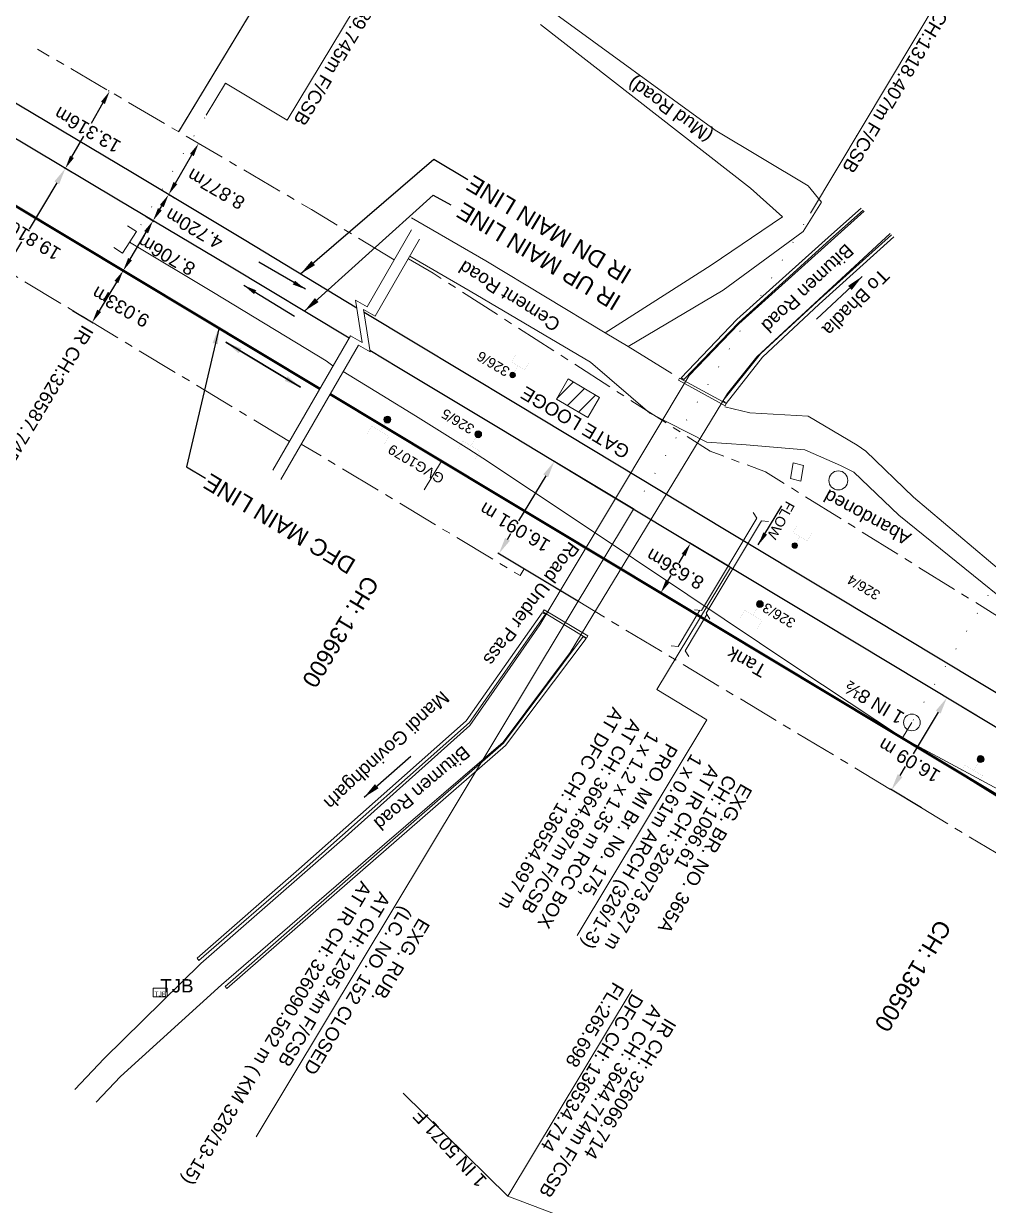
# Model space of a CAD drawing. Header units: metres. Extents: x 560405 to 1249476, y 3385111 to 6787087.
# Drawn here: x 623097.1 to 623241.5, y 3394258.8 to 3394435.7 of the extents above; entities that cross this region are included whole.
import ezdxf
from ezdxf.enums import TextEntityAlignment as Align

# ---------------------------------------------------------------- set-up
doc = ezdxf.new("R2010")
doc.units = ezdxf.units.M
doc.header["$MEASUREMENT"] = 0
doc.header["$PDSIZE"] = 0.05
for name, pattern in [('ACAD_ISO07W100', [3, 0, -3]), ('CENTER', [2, 1.25, -0.25, 0.25, -0.25]), ('DASHED', [0.75, 0.5, -0.25]), ('PHANTOM2', [1.25, 0.625, -0.125, 0.125, -0.125, 0.125, -0.125])]:
    doc.linetypes.add(name, pattern=pattern)
doc.layers.get('Defpoints').update_dxf_attribs({"color": 5, "lineweight": 0})
for name, color, linetype, lineweight in [('Commercial Building Pucca', 7, 'Continuous', 13), ('Commercial Building Semipucca', 7, 'Continuous', 13), ('Culvert Parapet', 7, 'Continuous', 0), ('DFCC BOUNDARY', 6, 'CENTER', 0), ('DOTED LINE', 7, 'ACAD_ISO07W100', 18), ('EXISTING BRIDGE DETAILS', 7, 'Continuous', 0), ('Existing IR Track', 143, 'Continuous', 0), ('Existing Railway Boundary', 7, 'CENTER', 0), ('flow direction', 7, 'Continuous', 0), ('Govt buliding', 7, 'Continuous', 13), ('LC DETAILS IN PLAN', 7, 'Continuous', 0), ("MANDI GOBINDGARH STN. SRJ's", 251, 'Continuous', 0), ('MATCH LINE', 7, 'Continuous', 0), ('OHE MAST', 7, 'Continuous', 0), ('OHE MAST TEXT', 7, 'Continuous', 0), ('Proposed Chainage', 10, 'Continuous', 0), ('PROPOSED DFCC TRACK', 1, 'Continuous', 0), ('PROPOSED GRADES IN PLAN', 10, 'Continuous', 0), ('Residential Building Pucca', 7, 'Continuous', 13), ('Subroad Edge', 34, 'Continuous', 0), ('Telephone Junction Box', 251, 'Continuous', 0), ('Text', 7, 'Continuous', 0), ('TJB', 7, 'Continuous', 13), ('Wing Wall', 7, 'Continuous', 0)]:
    doc.layers.add(name, color=color, linetype=linetype, lineweight=lineweight)
for name, color, linetype in [('Dimension', 10, 'Continuous'), ('OP-3 CH UP', 7, 'Continuous'), ('title', 7, 'Continuous')]:
    doc.layers.add(name, color=color, linetype=linetype)
doc.styles.add('ARIAL', font='arial.ttf')
doc.styles.add('CUT-FILL', font='cut-fill.shx', dxfattribs={"height": 2})
doc.styles.get("Standard").update_dxf_attribs({"font": 'arial.ttf'})
doc.styles.add('Style-Arial', font='arial.ttf')
doc.dimstyles.new('DIM', dxfattribs={"dimtxt": 2.5, "dimasz": 2.5, "dimexe": 0.18, "dimexo": 0.0625, "dimgap": 0.09, "dimtad": 0, "dimtih": 1, "dimtoh": 1, "dimdec": 3, "dimzin": 0, "dimdsep": 46, "dimtxsty": 'Standard', "dimcen": 0.09, "dimadec": 0, "dimazin": 0, "dimtfac": 1, "dimtdec": 3, "dimtofl": 0, "dimtmove": 0, "dimatfit": 3, "dimfxl": 1, "dimtolj": 1, "dimtzin": 0, "dimarcsym": 0})
doc.dimstyles.new('ISO-25', dxfattribs={"dimtxt": 2.5, "dimasz": 2.5, "dimexe": 1.25, "dimexo": 0.625, "dimtad": 1, "dimdec": 3, "dimtxsty": 'Standard', "dimcen": 2.5, "dimadec": 0, "dimazin": 0, "dimtfac": 1, "dimtdec": 3, "dimtmove": 0, "dimatfit": 3, "dimfxl": 1, "dimarcsym": 0})
doc.dimstyles.get("Standard").update_dxf_attribs({"dimtxt": 2.5, "dimasz": 2.5, "dimexe": 0.18, "dimexo": 0.0625, "dimgap": 0.09, "dimtad": 0, "dimtih": 1, "dimtoh": 1, "dimdec": 3, "dimzin": 0, "dimdsep": 46, "dimtxsty": 'Standard', "dimcen": 0.09, "dimaunit": 1, "dimadec": 4, "dimazin": 0, "dimtfac": 1, "dimtdec": 3, "dimtofl": 0, "dimtmove": 0, "dimatfit": 3, "dimfxl": 1, "dimtolj": 1, "dimtzin": 0, "dimarcsym": 0})

# ---------------------------------------------------------------- blocks, each defined once
blk = doc.blocks.new('*D8')
at = {"layer": 'Defpoints', "color": 0, "lineweight": 9, "transparency": 16777216}
for p in [(623196.9021221553, 3394357.925874234), (623202.8840133373, 3394354.326423917), (623198.4315738569, 3394346.926958411)]:
    blk.add_point(p, dxfattribs=at)
at = {"layer": 'Dimension', "color": 0, "lineweight": -2, "transparency": 16777216}
for p, q in [((623202.830460815, 3394354.35864778), (623196.7478908912, 3394358.01867896)), ((623195.8709585324, 3394356.212193522), (623195.1733321326, 3394355.05281505)), ((623193.4808462979, 3394352.24008944), (623194.0266678673, 3394353.147184953)), ((623198.3780213346, 3394346.959182274), (623192.2954514109, 3394350.619213454))]:
    blk.add_line(p, q, dxfattribs=at)
at = {"layer": 'Dimension', "color": 0, "lineweight": 9, "transparency": 16777216}
for points in [[(623195.5853450805, 3394356.384054126), (623196.1565719843, 3394356.040332919), (623196.9021221553, 3394357.925874234)], [(623193.195232846, 3394352.411950043), (623193.7664597498, 3394352.068228836), (623192.4496826751, 3394350.526408728)]]:
    blk.add_solid(points, dxfattribs=at)
at = {"layer": 'Dimension', "color": 0, "lineweight": 0, "transparency": 16777216, "insert": (623194.6000000001, 3394354.100000001), "char_height": 2, "attachment_point": 5, "rotation": 150}
blk.add_mtext('\\A1;8.636m', dxfattribs=at)
blk = doc.blocks.new('TJB')
at = {"layer": 'TJB'}
for p, q in [((1.035341743358003, 0.6348163818038302), (-1.08725944658363, 0.6348163818038302)), ((-1.08725944658363, 0.6348163818038302), (-1.08725944658363, -0.6334494218608597)), ((1.035341743358003, -0.6334494218608597), (1.035341743358003, 0.6348163818038302)), ((-1.08725944658363, -0.6334494218608597), (1.035341743358003, -0.6334494218608597))]:
    blk.add_line(p, q, dxfattribs=at)
at = {"layer": 'TJB', "insert": (-0.9025663905413239, -0.6234097555829331), "char_height": 0.738613831553527, "attachment_point": 7, "line_spacing_factor": 0.5999999999999999, "style": 'CUT-FILL'}
blk.add_mtext('TJB', dxfattribs=at)
blk = doc.blocks.new('OHE MAST')
h = blk.add_hatch(color=256)
edge = h.paths.add_edge_path()
edge.add_arc((0, 0), 0.4115136487034073, 0, 360)
at = {"lineweight": 13, "const_width": 0.008, "flags": 128}
for points in [[(1.200000000093132, 2.8), (1.200000000093132, 1.6), (-1.199999999906868, 1.6), (-1.199999999906868, 2.8)], [(9.313225746154786e-11, 1.6), (0, 0)]]:
    blk.add_lwpolyline(points, dxfattribs=at)
blk.add_circle((0, 0), 0.4115136487034073)
blk = doc.blocks.new('*D49')
at = {"layer": 'Defpoints', "color": 0, "lineweight": 9, "transparency": 16777216}
for p in [(623115.3534232348, 3394406.882823144), (623116.4276910316, 3394406.240487864), (623110.8856208422, 3394399.410687667)]:
    blk.add_point(p, dxfattribs=at)
at = {"layer": 'Dimension', "color": 0, "lineweight": -2, "transparency": 16777216}
for p, q in [((623115.407065505, 3394406.850748905), (623116.5821807698, 3394406.148114054)), ((623112.9862643051, 3394400.484905034), (623115.4013153658, 3394404.523935216)), ((623110.9392631125, 3394399.378613427), (623112.1143783772, 3394398.675978577))]:
    blk.add_line(p, q, dxfattribs=at)
at = {"layer": 'Dimension', "color": 0, "lineweight": 9, "transparency": 16777216}
for points in [[(623115.1152232579, 3394404.694997828), (623115.6874074737, 3394404.352872605), (623116.4276910316, 3394406.240487864)], [(623112.7001721972, 3394400.655967645), (623113.272356413, 3394400.313842423), (623111.959888639, 3394398.768352387)]]:
    blk.add_solid(points, dxfattribs=at)
at = {"layer": 'Dimension', "color": 0, "lineweight": 0, "transparency": 16777216, "insert": (623118.4376171607, 3394401.096486162), "char_height": 2, "attachment_point": 5, "rotation": 150}
blk.add_mtext('\\A1;8.706m', dxfattribs=at)
blk = doc.blocks.new('*D50')
at = {"layer": 'Defpoints', "color": 0, "lineweight": 9, "transparency": 16777216}
for p in [(623118.7621168764, 3394410.151906845), (623119.6932619067, 3394409.596126962), (623117.3601906765, 3394405.687335463)]:
    blk.add_point(p, dxfattribs=at)
at = {"layer": 'Dimension', "color": 0, "lineweight": -2, "transparency": 16777216}
for p, q in [((623119.6395948194, 3394409.62815966), (623118.6075556651, 3394410.244161015)), ((623117.4540919808, 3394407.96046214), (623117.7370705418, 3394408.43456005)), ((623117.3065235892, 3394405.719368162), (623116.2744844346, 3394406.335369517))]:
    blk.add_line(p, q, dxfattribs=at)
at = {"layer": 'Dimension', "color": 0, "lineweight": 9, "transparency": 16777216}
for points in [[(623117.4508460762, 3394408.605401106), (623118.0232950075, 3394408.263718995), (623118.7621168764, 3394410.151906845)], [(623117.1678675152, 3394408.131303196), (623117.7403164465, 3394407.789621085), (623116.429045646, 3394406.243115346)]]:
    blk.add_solid(points, dxfattribs=at)
at = {"layer": 'Dimension', "color": 0, "lineweight": 0, "transparency": 16777216, "insert": (623122.5794668648, 3394405.051716084), "char_height": 2, "attachment_point": 5, "rotation": 150}
blk.add_mtext('\\A1;4.720m', dxfattribs=at)
blk = doc.blocks.new('*D64')
at = {"layer": 'Defpoints', "color": 0, "linetype": 'ByBlock', "lineweight": 9, "ltscale": 5, "transparency": 16777216}
for p in [(623235.3010629108, 3394334.836257299), (623239.8395804964, 3394332.109136211), (623231.5461315835, 3394318.307048767)]:
    blk.add_point(p, dxfattribs=at)
at = {"layer": 'DFCC BOUNDARY', "color": 0, "linetype": 'ByBlock', "lineweight": -2, "ltscale": 5, "transparency": 16777216}
for p, q in [((623239.7860080852, 3394332.141326997), (623235.1467743666, 3394334.928966765)), ((623234.0134314359, 3394332.693360852), (623230.2465971194, 3394326.424536245)), ((623228.2952454728, 3394323.177066303), (623229.1019998943, 3394324.519679634)), ((623231.4925591723, 3394318.339239554), (623226.8533254537, 3394321.126879321))]:
    blk.add_line(p, q, dxfattribs=at)
at = {"layer": 'DFCC BOUNDARY', "color": 0, "linetype": 'ByBlock', "lineweight": 9, "ltscale": 5, "transparency": 16777216}
for points in [[(623233.6562820278, 3394332.907966098), (623234.3705808439, 3394332.478755606), (623235.3010629108, 3394334.836257299)], [(623227.9380960647, 3394323.391671549), (623228.6523948808, 3394322.962461057), (623227.0076139979, 3394321.034169856)]]:
    blk.add_solid(points, dxfattribs=at)
at = {"layer": 'DFCC BOUNDARY', "color": 0, "linetype": 'ByBlock', "ltscale": 5, "transparency": 16777216, "insert": (623229.6742985069, 3394325.472107939), "char_height": 2, "attachment_point": 5, "rotation": 149}
blk.add_mtext('\\A1;16.09 m', dxfattribs=at)
blk = doc.blocks.new('*D65')
at = {"layer": 'Defpoints', "color": 0, "linetype": 'ByBlock', "lineweight": 9, "ltscale": 5, "transparency": 16777216}
for p in [(623176.5154939637, 3394370.19159777), (623188.3735117659, 3394363.058675953), (623180.0794687071, 3394349.270369734)]:
    blk.add_point(p, dxfattribs=at)
at = {"layer": 'DFCC BOUNDARY', "color": 0, "linetype": 'ByBlock', "lineweight": -2, "ltscale": 5, "transparency": 16777216}
for p, q in [((623188.3199545798, 3394363.090892064), (623176.361249268, 3394370.28438017)), ((623175.226849514, 3394368.049310328), (623171.1765110606, 3394361.315886534)), ((623169.510095355, 3394358.545578992), (623170.0310132479, 3394359.411571051)), ((623180.025911521, 3394349.302585845), (623168.0672062093, 3394356.496073951))]:
    blk.add_line(p, q, dxfattribs=at)
at = {"layer": 'DFCC BOUNDARY', "color": 0, "linetype": 'ByBlock', "lineweight": 9, "ltscale": 5, "transparency": 16777216}
for points in [[(623174.869801607, 3394368.264084403), (623175.5838974209, 3394367.834536253), (623176.5154939637, 3394370.19159777)], [(623169.153047448, 3394358.760353067), (623169.867143262, 3394358.330804917), (623168.221450905, 3394356.403291551)]]:
    blk.add_solid(points, dxfattribs=at)
at = {"layer": 'DFCC BOUNDARY', "color": 0, "linetype": 'ByBlock', "ltscale": 5, "transparency": 16777216, "insert": (623170.6037621541, 3394360.363728792), "char_height": 2, "attachment_point": 5, "rotation": 149}
blk.add_mtext('\\A1;16.091 m', dxfattribs=at)
blk = doc.blocks.new('*D63')
at = {"layer": 'Defpoints', "color": 0, "linetype": 'ByBlock', "lineweight": 9, "ltscale": 5, "transparency": 16777216}
for p in [(623103.2968162223, 3394414.06525863), (623104.6456979394, 3394413.261696087), (623094.5072328871, 3394396.242995711)]:
    blk.add_point(p, dxfattribs=at)
at = {"layer": 'DFCC BOUNDARY', "color": 0, "linetype": 'ByBlock', "lineweight": -2, "ltscale": 5, "transparency": 16777216}
for p, q in [((623104.5920036279, 3394413.29368313), (623103.1421766053, 3394414.157381313)), ((623102.0173345037, 3394411.917486172), (623097.896066371, 3394404.999414535)), ((623094.4378328883, 3394399.194330711), (623096.7587054676, 3394403.090209904)), ((623094.4535385757, 3394396.274982754), (623093.0037115528, 3394397.138680937))]:
    blk.add_line(p, q, dxfattribs=at)
at = {"layer": 'DFCC BOUNDARY', "color": 0, "linetype": 'ByBlock', "lineweight": 9, "ltscale": 5, "transparency": 16777216}
for points in [[(623101.6593724273, 3394412.130733125), (623102.3752965801, 3394411.704239218), (623103.2968162223, 3394414.06525863)], [(623094.0798708119, 3394399.407577665), (623094.7957949648, 3394398.981083758), (623093.1583511698, 3394397.046558253)]]:
    blk.add_solid(points, dxfattribs=at)
at = {"layer": 'DFCC BOUNDARY', "color": 0, "linetype": 'ByBlock', "ltscale": 5, "transparency": 16777216, "insert": (623097.3273859189, 3394404.044812219), "char_height": 2, "attachment_point": 5, "rotation": 149}
blk.add_mtext('\\A1;19.810 m', dxfattribs=at)
blk = doc.blocks.new('*D66')
at = {"layer": 'Defpoints', "color": 0, "lineweight": 9, "transparency": 16777216}
for p in [(623108.9718326662, 3394400.578857862), (623104.3280897319, 3394392.831331799), (623107.3247500506, 3394391.035181638)]:
    blk.add_point(p, dxfattribs=at)
at = {"layer": 'Dimension', "color": 0, "lineweight": -2, "transparency": 16777216}
for p, q in [((623109.025440538, 3394400.546726163), (623112.1228836556, 3394398.690168409)), ((623110.9402786155, 3394397.067255805), (623108.3529644198, 3394392.750633535)), ((623104.3816976036, 3394392.7992001), (623107.4791407213, 3394390.942642345))]:
    blk.add_line(p, q, dxfattribs=at)
at = {"layer": 'Dimension', "color": 0, "lineweight": 9, "transparency": 16777216}
for points in [[(623110.654369966, 3394397.238624866), (623111.2261872649, 3394396.895886743), (623111.9684929849, 3394398.782707702)], [(623108.0670557703, 3394392.922002597), (623108.6388730692, 3394392.579264474), (623107.3247500506, 3394391.035181638)]]:
    blk.add_solid(points, dxfattribs=at)
at = {"layer": 'Dimension', "color": 0, "lineweight": 0, "transparency": 16777216, "insert": (623111.5793514716, 3394393.345577492), "char_height": 2, "attachment_point": 5, "rotation": 150}
blk.add_mtext('\\A1;9.033m', dxfattribs=at)
blk = doc.blocks.new('*D81')
at = {"layer": 'Defpoints', "color": 0, "lineweight": 9, "transparency": 16777216}
for p in [(623109.9269104103, 3394425.613375613), (623103.2968162223, 3394414.06525863), (623103.2968162218, 3394414.06525863)]:
    blk.add_point(p, dxfattribs=at)
at = {"layer": 'Dimension', "color": 0, "lineweight": -2, "transparency": 16777216}
for p, q in [((623109.8727083474, 3394425.644494521), (623109.7708084688, 3394425.702998067)), ((623108.931105377, 3394423.878909605), (623107.1654469472, 3394420.803533973)), ((623104.2926212541, 3394415.799724639), (623106.0582796837, 3394418.875100271)), ((623103.2426141595, 3394414.096377537), (623103.140714281, 3394414.154881083))]:
    blk.add_line(p, q, dxfattribs=at)
at = {"layer": 'Dimension', "color": 0, "lineweight": 9, "transparency": 16777216}
for points in [[(623108.6420277089, 3394424.04487711), (623109.2201830453, 3394423.712942099), (623109.9269104096, 3394425.613375614)], [(623104.003543586, 3394415.965692145), (623104.5816989223, 3394415.633757134), (623103.2968162218, 3394414.06525863)]]:
    blk.add_solid(points, dxfattribs=at)
at = {"layer": 'Dimension', "color": 0, "lineweight": 0, "transparency": 16777216, "insert": (623106.6118633155, 3394419.839317122), "char_height": 2, "attachment_point": 5, "rotation": 150}
blk.add_mtext('\\A1;13.316m', dxfattribs=at)
blk = doc.blocks.new('*D230')
at = {"layer": 'Defpoints', "color": 0, "lineweight": 9, "transparency": 16777216}
for p in [(623123.2542012575, 3394417.808803221), (623123.2542012577, 3394417.808803221), (623118.7621168761, 3394410.151906845)]:
    blk.add_point(p, dxfattribs=at)
at = {"layer": 'Dimension', "color": 0, "lineweight": -2, "transparency": 16777216}
for p, q in [((623123.3081089458, 3394417.777177106), (623123.4094554, 3394417.71772001)), ((623119.7741525533, 3394411.87695287), (623122.242165581, 3394416.083757196)), ((623118.8160245644, 3394410.12028073), (623118.9173710186, 3394410.060823634))]:
    blk.add_line(p, q, dxfattribs=at)
at = {"layer": 'Dimension', "color": 0, "lineweight": 9, "transparency": 16777216}
for points in [[(623121.9546579102, 3394416.252429808), (623122.5296732518, 3394415.915084583), (623123.2542012577, 3394417.808803221)], [(623119.4866448825, 3394412.045625483), (623120.0616602241, 3394411.708280257), (623118.7621168763, 3394410.151906845)]]:
    blk.add_solid(points, dxfattribs=at)
at = {"layer": 'Dimension', "color": 0, "lineweight": 0, "transparency": 16777216, "insert": (623125.8633989748, 3394410.995259196), "char_height": 2, "attachment_point": 5, "rotation": 150}
blk.add_mtext('\\A1;8.877m', dxfattribs=at)

msp = doc.modelspace()

# ---------------------------------------------------------------- hatches: boundary and pattern name
at = {"lineweight": 18}
h = msp.add_hatch(color=3, dxfattribs=at)
edge = h.paths.add_edge_path()
edge.add_arc((623151.5229476105, 3394376.485450071), 0.514392060879259, 0, 360)
h = msp.add_hatch(color=3, dxfattribs=at)
edge = h.paths.add_edge_path()
edge.add_arc((623165.122037571, 3394374.280926721), 0.514392060879259, 0, 360)
h = msp.add_hatch(color=3, dxfattribs=at)
edge = h.paths.add_edge_path()
edge.add_arc((623207.3036713933, 3394348.851851675), 0.514392060879259, 0, 360)
h = msp.add_hatch(color=3, dxfattribs=at)
edge = h.paths.add_edge_path()
edge.add_arc((623240.3539187638, 3394325.66414785), 0.514392060879259, 0, 360)
at = {"layer": 'Residential Building Pucca'}
h = msp.add_hatch(dxfattribs=at)
h.set_pattern_fill('ANSI31', color=3, scale=15)
h.set_pattern_definition([(45, (0, 0), (-1.325825214724776, 1.325825214724777), [])])
h.paths.add_polyline_path([(623178.6174906078, 3394382.556734785), (623176.8285408494, 3394379.537674328), (623181.5141822869, 3394376.763933918), (623183.3031180104, 3394379.782970576)])

# ---------------------------------------------------------------- linework, layer by layer
at = {"color": 0, "lineweight": 9}
msp.add_line((623214.8789274313, 3394407.387417322), (623241.3567338656, 3394451.669983882), dxfattribs=at)
at = {"lineweight": 13}
for p, q in [((623198.5543549088, 3394347.908211168), (623206.8588902352, 3394361.706555775)), ((623199.2401811732, 3394347.496333864), (623207.5472971799, 3394361.298966383))]:
    msp.add_line(p, q, dxfattribs=at)
at = {"color": 3, "lineweight": 18, "const_width": 0.009999999999999998, "flags": 128}
for points in [[(623148.4353734492, 3394374.256798954), (623149.2074630584, 3394375.542830694), (623151.7795265377, 3394373.998651476), (623151.0074369286, 3394372.712619736)], [(623150.4934947981, 3394374.770741085), (623151.5229476105, 3394376.485450071)], [(623164.0925847586, 3394372.566217735), (623165.122037571, 3394374.280926721)], [(623162.0344634098, 3394372.052275605), (623162.806553019, 3394373.338307344), (623165.3786164983, 3394371.794128126), (623164.6065268891, 3394370.508096386)], [(623206.2742185809, 3394347.137142689), (623207.3036713933, 3394348.851851675)], [(623204.2160972321, 3394346.623200559), (623204.9881868412, 3394347.909232298), (623207.5602503206, 3394346.36505308), (623206.7881607114, 3394345.07902134)], [(623239.3244659514, 3394323.949438863), (623240.3539187638, 3394325.66414785)], [(623237.2663446026, 3394323.435496733), (623238.0384342117, 3394324.721528473), (623240.6104976911, 3394323.177349254), (623239.8384080819, 3394321.891317515)]]:
    msp.add_lwpolyline(points, dxfattribs=at)
at = {"lineweight": 13}
for points in [[(623206.2756562189, 3394362.584558631), (623206.8580276889, 3394361.707854256)], [(623208.5958776835, 3394361.20815879), (623207.5472971799, 3394361.298966383)], [(623197.5063641772, 3394348.005589391), (623198.5543549086, 3394347.908211168)], [(623199.817912908, 3394346.614673636), (623199.2410479861, 3394347.495011045)]]:
    msp.add_lwpolyline(points, dxfattribs=at)
at = {"color": 3, "lineweight": 18}
for centre in [(623151.5229476105, 3394376.485450071), (623165.122037571, 3394374.280926721), (623207.3036713933, 3394348.851851675), (623240.3539187638, 3394325.66414785)]:
    msp.add_circle(centre, 0.514392060879259, dxfattribs=at)
at = {"layer": 'Commercial Building Pucca', "lineweight": 13}
msp.add_circle((623219.0452912794, 3394367.36872141), 1.420979778974616, dxfattribs=at)
at = {"layer": 'Commercial Building Semipucca'}
msp.add_3dface([(623213.4095301728, 3394367.274811946), (623211.8898320376, 3394367.671609276), (623212.2935672085, 3394369.986134226), (623213.8132653439, 3394369.589336896)], dxfattribs=at)
at = {"layer": 'Culvert Parapet'}
for points in [[(623195.1152229051, 3394382.350471752), (623202.0960441151, 3394378.528926528), (623202.2443958421, 3394378.876376336), (623195.2635711154, 3394382.697924006)], [(623174.8000740597, 3394347.692185997), (623174.9912361314, 3394348.008796586), (623181.5506230933, 3394344.083965993), (623181.3592830796, 3394343.767060703)]]:
    msp.add_3dface(points, dxfattribs=at)
at = {"layer": 'DOTED LINE', "color": 3, "linetype": 'ACAD_ISO07W100', "lineweight": 18}
for p, q in [((623112.9991037694, 3394402.945362966), (623127.2781441689, 3394426.826214218)), ((623228.667762032, 3394328.81556458), (623244.5992793186, 3394355.408606857))]:
    msp.add_line(p, q, dxfattribs=at)
at = {"layer": 'DOTED LINE', "linetype": 'ACAD_ISO07W100', "lineweight": 18}
msp.add_line((623188.3735117657, 3394363.058675953), (623225.8141725088, 3394425.675968498), dxfattribs=at)
at = {"layer": 'EXISTING BRIDGE DETAILS', "linetype": 'Continuous', "lineweight": 0}
msp.add_lwpolyline([(623202.8840140736, 3394354.326423473), (623191.8833474796, 3394336.044527666), (623199.3743535045, 3394331.537004999), (623179.9356828469, 3394299.232076153)], dxfattribs=at)
at = {"layer": 'Existing IR Track', "color": 3, "linetype": 'ByBlock', "lineweight": 18, "ltscale": 5}
msp.add_line((623228.667762032, 3394328.81556458), (623230.0650607165, 3394331.141265778), dxfattribs=at)
at = {"layer": 'Existing IR Track', "color": 0, "lineweight": 25, "flags": 128}
for points in [[(623146.9499974715, 3394393.160519768), (623130.088798134, 3394403.396812005), (623113.3408412647, 3394413.393297198), (623096.3297309697, 3394423.546447289), (623060.132441923, 3394445.51326651), (623043.7242221412, 3394455.383637741), (623027.2188240616, 3394465.312320028), (623011.6909985552, 3394474.654393296), (622996.3703783035, 3394483.871800669), (622979.3683126377, 3394494.092786673), (622962.295917695, 3394504.356051431), (622946.5674368785, 3394513.812796223), (622930.8064095543, 3394523.289122687), (622919.7901654067, 3394529.913372294)], [(623145.7875335342, 3394388.672407709), (623127.8562928218, 3394399.434512867), (623110.9857177859, 3394409.48478785), (623094.1207871857, 3394419.531648404), (623057.97194578, 3394441.482938597), (623041.3755811977, 3394451.474635669), (623024.7806995054, 3394461.465422978), (623009.3463327383, 3394470.75239371), (622993.9116129334, 3394480.039572984), (622977.0232069755, 3394490.190369455), (622960.1351517601, 3394500.340955971), (622944.2224067944, 3394509.910238546), (622928.3097852718, 3394519.479446503), (622919.5390768236, 3394524.75648664)], [(623498.9451109372, 3394181.332558323), (623484.1224369826, 3394190.272020248), (623468.2942980247, 3394199.806617048), (623451.2428613177, 3394210.078124555), (623436.034592228, 3394219.265336087), (623421.4774508027, 3394228.059204839), (623408.2734488222, 3394236.010052959), (623395.3104866368, 3394243.815733762), (623381.1294517416, 3394252.333638309), (623367.0607036196, 3394260.785375041), (623351.5872233054, 3394270.115437117), (623336.2021654539, 3394279.392183177), (623319.4197779399, 3394289.458168398), (623302.7674582918, 3394299.446099759), (623285.8057271014, 3394309.628632446), (623268.8587253853, 3394319.802322726), (623252.4539103071, 3394329.694487956), (623234.2885045728, 3394340.616855528), (623218.6493745635, 3394350.020241834), (623202.2518657984, 3394359.889084416), (623185.7558990519, 3394369.817201674), (623170.685280428, 3394378.882504553), (623155.4348915105, 3394388.055932587), (623148.0363806798, 3394392.509284088)], [(623496.5432203303, 3394177.344067806), (623483.4488954392, 3394185.241247759), (623465.8918365845, 3394195.818176899), (623448.3360746335, 3394206.395654611), (623433.616388593, 3394215.254571507), (623418.897866169, 3394224.112791971), (623405.8624373807, 3394232.00304524), (623392.8243810043, 3394239.894887196), (623378.7372992904, 3394248.363042777), (623364.6306826121, 3394256.844173355), (623349.2120135631, 3394266.169269849), (623333.7909979534, 3394275.495783924), (623317.0747321502, 3394285.562069289), (623300.3598686918, 3394295.627474268), (623283.5005263787, 3394305.79868339), (623266.6407072449, 3394315.970177799), (623247.6881429115, 3394327.393063248), (623232.0002598757, 3394336.819655931), (623216.3135776536, 3394346.24552641), (623199.9609068302, 3394356.085328638), (623183.6076030878, 3394365.925512148), (623168.3927687891, 3394375.077596519), (623153.1780955123, 3394384.229584922), (623148.9028149341, 3394386.799256149)]]:
    msp.add_lwpolyline(points, dxfattribs=at)
at = {"layer": 'Existing IR Track', "color": 3, "lineweight": 18, "ltscale": 5, "flags": 128}
for points in [[(623110.5361939607, 3394402.249531094), (623111.8458918376, 3394401.398701061), (623113.9360267064, 3394404.61608302), (623112.6263288293, 3394405.466913053)], [(623143.3770929666, 3394384.50271805), (623142.3394225113, 3394385.24608417), (623125.4676441684, 3394395.487229332), (623112.890959272, 3394403.00739204)], [(623344.5091646746, 3394258.36339786), (623328.4202700611, 3394268.110592558), (623312.4111093901, 3394277.81320584), (623295.4508102656, 3394288.092364919), (623278.8764165604, 3394298.121059325), (623262.3940182037, 3394308.094089515), (623250.0436852579, 3394315.554222485), (623247.6289897878, 3394317.049040099), (623228.667762032, 3394328.81556458), (623212.6610280477, 3394339.395603099), (623196.4924574789, 3394350.245140814), (623180.4094703544, 3394361.037184807), (623165.7910958517, 3394370.686820039), (623163.7245719226, 3394372.050923979), (623155.7245525024, 3394377.052758825), (623150.7067927712, 3394380.137736542), (623144.9006269646, 3394383.662381866)], [(623507.2347956186, 3394165.253080193), (623494.0384571789, 3394173.191963363), (623478.282206681, 3394182.670874594), (623463.3909649737, 3394191.663503902), (623446.1587083993, 3394202.069831699), (623431.120845053, 3394211.112827645), (623416.2852051321, 3394220.034120963), (623403.3519342851, 3394227.836302091), (623390.2412052166, 3394235.745532766), (623376.2174039899, 3394244.179860362), (623361.9306751294, 3394252.773610392), (623346.667839191, 3394261.951494585), (623330.7690646386, 3394271.511838042), (623314.5292601492, 3394281.332379617), (623297.8875563799, 3394291.394042275), (623280.6992991335, 3394301.191345633), (623263.619249578, 3394310.900861629), (623250.693801384, 3394317.150750711), (623248.3289515141, 3394318.242263142), (623228.667762032, 3394328.81556458)]]:
    msp.add_lwpolyline(points, dxfattribs=at)
at = {"layer": 'Existing IR Track', "color": 3, "linetype": 'ByBlock', "lineweight": 18, "ltscale": 5}
msp.add_circle((623230.0641080696, 3394331.139680167), 1.248711153502879, dxfattribs=at)
at = {"layer": 'Existing Railway Boundary', "color": 36, "lineweight": 20, "ltscale": 5, "flags": 128}
for points in [[(623136.8532415178, 3394373.217463278), (623095.6180436533, 3394398.083811471), (623094.5072328872, 3394396.242995711), (623008.8838566993, 3394447.911049661), (623009.3424972283, 3394448.673747011), (622923.6699983323, 3394500.192059181), (622923.1187532903, 3394499.274982521), (622897.0345251721, 3394514.953935128)], [(623152.5461983, 3394400.363853228), (623140.1691700486, 3394407.903256778), (623099.1143390889, 3394431.945307332)], [(624082.2371695788, 3393876.921731371), (623994.8138050494, 3393929.607001723), (623900.9850642501, 3393986.069471954), (623823.028212359, 3394031.635950196), (623721.9958888824, 3394090.938696089), (623703.5820726731, 3394071.720798795), (623686.317371346, 3394080.898709184), (623656.2731703223, 3394098.554994957), (623627.6506196207, 3394115.883566867), (623596.3992203777, 3394133.771159018), (623561.6082921373, 3394154.580085846), (623519.2318422336, 3394180.278673619), (623495.4508914911, 3394194.045060242), (623462.5543491652, 3394213.710776341), (623456.6765889651, 3394217.301238475), (623394.9081280845, 3394255.128920462), (623364.5309454349, 3394273.60224325), (623333.4731016476, 3394292.888719044), (623302.854263835, 3394310.205577276), (623273.9451289517, 3394327.717889267), (623208.1342588778, 3394368.658706711), (623199.8718758787, 3394371.727997328), (623158.3770653843, 3394398.369207371), (623154.667221283, 3394400.557080649)], [(623255.5707045979, 3394299.111479307), (623257.6681671792, 3394302.591536487), (623171.991164451, 3394354.13644705), (623171.383220498, 3394353.12510802), (623138.6294901145, 3394372.814284294)]]:
    msp.add_lwpolyline(points, dxfattribs=at)
at = {"layer": 'Govt buliding', "color": 3}
msp.add_3dface([(623183.3031180104, 3394379.782970576), (623181.5141822869, 3394376.763933918), (623176.8285408494, 3394379.537674328), (623178.6174906078, 3394382.556734785)], dxfattribs=at)
msp.add_3dface([(623183.3031180104, 3394379.782970576), (623181.5141822869, 3394376.763933918), (623176.8285408494, 3394379.537674328), (623178.6174906078, 3394382.556734785)], dxfattribs=at)
at = {"layer": 'LC DETAILS IN PLAN', "lineweight": 0, "flags": 128}
msp.add_lwpolyline([(623131.8668095353, 3394269.119964972), (623188.3731019805, 3394363.057994712)], dxfattribs=at)
at = {"layer": "MANDI GOBINDGARH STN. SRJ's", "color": 3, "lineweight": 18}
for p, q in [((623127.278144169, 3394426.826214218), (623124.4060542736, 3394422.022813594)), ((623136.537132559, 3394421.290001631), (623127.278144169, 3394426.826214218))]:
    msp.add_line(p, q, dxfattribs=at)
at = {"layer": "MANDI GOBINDGARH STN. SRJ's", "color": 3, "lineweight": 18, "flags": 128}
msp.add_lwpolyline([(623156.556400616, 3394454.570730501), (623136.5371325592, 3394421.290001632)], dxfattribs=at)
at = {"layer": 'MATCH LINE', "linetype": 'PHANTOM2', "ltscale": 15, "const_width": 0.200000008087659}
msp.add_lwpolyline([(623145.2019030172, 3394460.73792553), (623120.2636674212, 3394419.560084714)], dxfattribs=at)
at = {"layer": 'OP-3 CH UP', "color": 40, "lineweight": 9, "true_color": 0xf8d731}
for radius in [8763.390204008203, 8182.523579919245, 7294.120923781302]:
    msp.add_circle((624059.7714463129, 3393874.418761324), radius, dxfattribs=at)
at = {"layer": 'Proposed Chainage', "linetype": 'Continuous', "lineweight": 0, "flags": 128}
msp.add_lwpolyline([(623157.025007559, 3394365.97693882), (623159.600487609, 3394370.262601256)], dxfattribs=at)
at = {"layer": 'PROPOSED DFCC TRACK', "linetype": 'Continuous', "lineweight": 13}
for p, q in [((623195.062446478, 3394342.493559453), (623198.3332889773, 3394347.928752387)), ((623196.0911636516, 3394341.875706573), (623199.3618557776, 3394347.310649656))]:
    msp.add_line(p, q, dxfattribs=at)
at = {"layer": 'PROPOSED DFCC TRACK', "color": 1, "linetype": 'Continuous', "lineweight": 50, "flags": 128}
msp.add_lwpolyline([(623141.403609543, 3394381.088896722), (622918.6354091694, 3394514.962029399)], dxfattribs=at)
msp.add_lwpolyline([(623885.9910178563, 3393930.967058367), (623486.0606071716, 3394173.760908667), (623482.8550395165, 3394175.706960376), (623479.6494689924, 3394177.652911009), (623476.4438072556, 3394179.598711377), (623473.2380087133, 3394181.544286344), (623470.0320277885, 3394183.489560758), (623466.8258189253, 3394185.434459459), (623463.6193365945, 3394187.378907269), (623460.4124925383, 3394189.322854905, 0.000749237953377329), (623409.106376172, 3394220.312634815), (623405.8933730838, 3394222.24638567), (623402.680095625, 3394224.179583589), (623399.4665463408, 3394226.112329624), (623396.2527705863, 3394228.044699059), (623393.0388136859, 3394229.976767195), (623389.8247209446, 3394231.908609346), (623386.6105376512, 3394233.840300834), (623383.3962662278, 3394235.771942744), (623142.9417009781, 3394380.273742654)], format="xyb", dxfattribs=at)
at = {"layer": 'PROPOSED DFCC TRACK', "linetype": 'Continuous', "lineweight": 13, "flags": 128}
for points in [[(623194.0144557464, 3394342.590937676), (623195.0624464778, 3394342.493559453)], [(623196.6692743807, 3394340.993467973), (623196.0924094587, 3394341.873805382)]]:
    msp.add_lwpolyline(points, dxfattribs=at)
at = {"layer": 'PROPOSED GRADES IN PLAN', "linetype": 'Continuous', "lineweight": 0}
msp.add_line((623188.1833578623, 3394291.167156946), (623169.5752079196, 3394260.202735692), dxfattribs=at)
at = {"layer": 'PROPOSED GRADES IN PLAN', "linetype": 'Continuous', "lineweight": 0, "flags": 128}
msp.add_lwpolyline([(623191.9711481177, 3394251.734773372), (623169.5752079196, 3394260.202735692), (623153.8636613633, 3394275.62639288)], dxfattribs=at)
at = {"layer": 'Subroad Edge', "lineweight": 15, "flags": 128}
for points in [[(623216.54632715, 3394408.995757909), (623214.5249139223, 3394411.453039446), (623200.6270617896, 3394419.815615627), (623176.174296983, 3394437.57675358)], [(623184.1404410643, 3394389.452651049), (623200.0169562714, 3394399.588820945), (623210.7055119257, 3394406.847822004), (623205.8770375513, 3394411.137397279), (623174.4282191221, 3394435.635436571)], [(623187.5786671259, 3394387.396137067), (623201.8067207553, 3394395.858221455), (623213.78733637, 3394404.604214316), (623216.54632715, 3394408.995757909)], [(623204.1252019446, 3394390.81964699), (623222.9357182693, 3394407.693268123)], [(623155.1120098062, 3394406.693647955), (623166.2837211088, 3394400.24287251), (623184.1404410643, 3394389.452651049), (623187.5786671259, 3394387.396137067), (623194.1407689347, 3394383.363674871)], [(623206.8206469202, 3394385.891176485), (623226.7914736749, 3394404.313934395)], [(623154.9003389067, 3394400.960338111), (623163.9332265882, 3394395.685525301), (623181.932995632, 3394385.056445582), (623190.810877342, 3394377.419069675)], [(623174.3368594687, 3394345.73319882), (623196.7321643396, 3394383.073555327), (623204.1252019446, 3394390.81964699)], [(623178.9039127494, 3394341.625312027), (623202.4677226321, 3394380.372481219), (623206.8206469202, 3394385.891176485)], [(623228.1307016404, 3394362.178049048), (623221.3556922993, 3394368.601128337), (623219.3740500459, 3394369.588761291), (623214.0130432614, 3394371.927841045), (623205.2339023179, 3394372.710000281), (623199.3361605974, 3394373.112462343), (623190.810877342, 3394377.419069675)], [(623230.286027283, 3394364.842631132), (623223.1640554819, 3394371.767574264), (623221.8472762294, 3394372.646281751), (623214.5195474979, 3394376.974776652), (623205.7804196251, 3394377.471001435), (623202.0631610588, 3394378.40151445)], [(623230.286027283, 3394364.842631132), (623257.2787074363, 3394342.129149951), (623304.8726557777, 3394313.660655441), (623335.1804165905, 3394296.009199084), (623366.0415362631, 3394276.570600636), (623394.757260341, 3394259.174522289), (623426.238439798, 3394239.787141125), (623458.3511702301, 3394220.752026552), (623460.8456420103, 3394219.183154567), (623467.1428590463, 3394225.990821032), (623476.3744168567, 3394235.748150786), (623484.1797750478, 3394243.546345246)], [(623228.1307016404, 3394362.178049048), (623255.4111235288, 3394340.114419929), (623303.3595796598, 3394311.068641609), (623333.9832304984, 3394293.749061311), (623365.0545266303, 3394274.454231803), (623395.4290553882, 3394255.98252293), (623457.1983659823, 3394218.15432057), (623463.0674589145, 3394214.569099349)], [(623174.3368594687, 3394345.73319882), (623163.8681097708, 3394330.698738534), (623144.7548191056, 3394313.562888114), (623123.6101124138, 3394295.06554787), (623109.0951428101, 3394280.833552373), (623104.6976183918, 3394276.202332293)], [(623178.9039127494, 3394341.625312027), (623168.8512868506, 3394328.176748264), (623148.2439770035, 3394310.446640738), (623126.6963027823, 3394291.85430977), (623111.5454562926, 3394278.145639313), (623107.9006256817, 3394274.295757222)]]:
    msp.add_lwpolyline(points, dxfattribs=at)
at = {"layer": 'title', "color": 7, "lineweight": 13}
for points in [[(623155.1552876226, 3394404.877174533), (623148.498932175, 3394393.362708321), (623146.7674334963, 3394394.363664027), (623147.7280415875, 3394388.033005918), (623145.9965429088, 3394389.033961625), (623134.3609237893, 3394368.906138786)], [(623156.3552876225, 3394403.477174533), (623149.698932175, 3394391.962708321), (623147.9674334963, 3394392.963664027), (623148.9280415875, 3394386.633005918), (623147.1965429088, 3394387.633961625), (623135.5609237893, 3394367.506138786)]]:
    msp.add_lwpolyline(points, dxfattribs=at)
at = {"layer": 'Wing Wall', "flags": 128}
for points in [[(623222.773577053, 3394407.835374979), (623218.325095892, 3394403.86090738), (623204.1297336624, 3394391.027314036), (623195.9012026016, 3394382.469675946), (623195.5166737719, 3394382.739020009), (623203.8740498305, 3394391.437725493), (623218.0336516282, 3394404.189815901), (623222.4539670222, 3394408.115493618)], [(623202.1752321583, 3394379.01240282), (623201.7461604299, 3394379.281496323), (623207.3927257082, 3394386.317284936), (623215.892694603, 3394394.12527803), (623227.0259917637, 3394404.108393637)], [(623227.3357143283, 3394403.836940757), (623216.1896994258, 3394393.773264676), (623207.671481834, 3394385.826464463), (623202.2443958421, 3394378.876376336)]]:
    msp.add_lwpolyline(points, dxfattribs=at)
for points in [[(623123.28205035, 3394295.505263354), (623123.0220580518, 3394295.867785078), (623138.2629607522, 3394309.161095558), (623163.3123580923, 3394331.355429118), (623174.6876468787, 3394347.552647145), (623175.2120035989, 3394347.350872437), (623163.8373342089, 3394331.131307199), (623138.6111297023, 3394308.793145558), (623123.28205035, 3394295.505263354)], [(623127.4627778796, 3394291.311971764), (623127.2145260957, 3394291.605936612), (623145.6103390635, 3394307.690634483), (623168.8986436328, 3394328.02383609), (623180.8173819046, 3394343.992076772), (623181.2807387209, 3394343.715703456), (623169.2235429265, 3394327.675637442), (623145.8882511215, 3394307.365823767), (623127.4627778796, 3394291.311971764)]]:
    msp.add_lwpolyline(points, close=True, dxfattribs=at)

# ---------------------------------------------------------------- block references
at = {"layer": 'OHE MAST', "color": 2, "rotation": 329.0208306544455}
for p in [(623170.2705149666, 3394383.144518483), (623212.52398923, 3394357.61269961)]:
    msp.add_blockref('OHE MAST', p, dxfattribs=at)
at = {"layer": 'Telephone Junction Box'}
msp.add_blockref('TJB', (623117.5292989227, 3394290.719071863), dxfattribs=at)

# ---------------------------------------------------------------- texts
at = {"layer": 'EXISTING BRIDGE DETAILS', "color": 10, "style": 'ARIAL'}
for s, p in [('AT DFC CH: 136554.697 m', (623185.2725570333, 3394333.574530235)), ('AT CH: 3664.697m F/CSB', (623187.9393731772, 3394331.762293247)), ('1 x 1.2 x 1.35 m RCC BOX', (623190.6061893211, 3394329.950056259)), ('PRO. MI Br. No. 175, ', (623193.3760393212, 3394328.196456258))]:
    msp.add_text(s, height=2, rotation=240, dxfattribs=at).set_placement(p)
at = {"layer": 'EXISTING BRIDGE DETAILS', "style": 'ARIAL'}
for s, p in [('1 x 0.61m ARCH (326/1-3)', (623197.076931151, 3394326.595242236)), ('AT IR CH: 326073.627 m', (623199.6576811511, 3394324.912592237)), ('CH: 1086.61', (623202.2344444799, 3394323.505864637)), ('EXG. BR. NO. 365A ', (623204.5261924744, 3394322.135563309))]:
    msp.add_text(s, height=2, rotation=240, dxfattribs=at).set_placement(p)
at = {"layer": 'Existing IR Track', "color": 7, "lineweight": 0, "style": 'ARIAL'}
for s, p in [('IR DN MAIN LINE', (623163.7372063771, 3394412.106190263)), ('IR UP MAIN LINE', (623162.2800220342, 3394408.031990704))]:
    msp.add_text(s, height=2.5, rotation=149, dxfattribs=at).set_placement(p, align=Align.MIDDLE_RIGHT)
at = {"layer": 'Existing IR Track', "color": 3, "linetype": 'DASHED', "lineweight": 18, "ltscale": 5, "style": 'ARIAL'}
msp.add_text('1 IN 8½', height=2, rotation=149, dxfattribs=at).set_placement((623229.131363847, 3394332.441789451))
at = {"layer": 'LC DETAILS IN PLAN', "lineweight": 13, "style": 'ARIAL'}
for s, p in [('AT IR CH: 326090.562 m ( KM 326/13-15)', (623147.584840633, 3394307.529605072)), ('AT CH: 1295.4m F/CSB', (623150.3848406329, 3394305.929605071)), ('(LC. NO. 152 CLOSED', (623153.6714068829, 3394303.795459487)), ('EXG. RUB. ', (623156.283314881, 3394301.998251829))]:
    msp.add_text(s, height=2, rotation=239.0399756555809, dxfattribs=at).set_placement(p)
at = {"layer": "MANDI GOBINDGARH STN. SRJ's", "color": 0, "lineweight": 9, "style": 'Style-Arial'}
msp.add_text('CL OF RUB CH:1318.407m F/CSB ', height=2, rotation=239, dxfattribs=at).set_placement((623241.922846349, 3394451.418080036))
at = {"layer": "MANDI GOBINDGARH STN. SRJ's", "color": 3, "lineweight": 9, "style": 'Style-Arial'}
for s, p in [('1789.745', (623149.2204894649, 3394440.964264239)), ('m F/CSB', (623143.2282262737, 3394430.969433472))]:
    msp.add_text(s, height=2, rotation=238.9719414551825, dxfattribs=at).set_placement(p)
at = {"layer": "MANDI GOBINDGARH STN. SRJ's", "color": 3, "lineweight": 18, "insert": (623106.7511913083, 3394390.279802157), "char_height": 2, "width": 46.81047066848569, "attachment_point": 4, "rotation": 238.97194145518253, "line_spacing_factor": 0.6479999999999998, "style": 'Style-Arial'}
msp.add_mtext('\\A1;{\\C0;IR \\A0;CH:326587.745m}', dxfattribs=at)
at = {"layer": 'OHE MAST TEXT', "style": 'ARIAL'}
for s, rotation, p in [('326/6', 149, (623170.0044085213, 3394384.104041191)), ('FLOW', 240.893616351718, (623211.2761923346, 3394364.405459702)), ('326/4', 149, (623225.4839595088, 3394350.649015105))]:
    msp.add_text(s, height=1.5, rotation=rotation, dxfattribs=at).set_placement(p)
at = {"layer": 'OHE MAST TEXT', "color": 3, "lineweight": 18, "style": 'ARIAL'}
for s, p in [('326/5', (623164.7045779981, 3394375.490782504)), ('GVG1079', (623160.2087871488, 3394368.059323143)), ('326/3', (623212.7935542333, 3394346.434942695))]:
    msp.add_text(s, height=1.5, rotation=149, dxfattribs=at).set_placement(p)
at = {"layer": 'Proposed Chainage', "color": 1, "lineweight": 0, "char_height": 2.5, "attachment_point": 4, "rotation": 238.99612735549255, "line_spacing_factor": 0.6, "style": 'Style-Arial'}
for s, insert in [('CH: 136600', (623149.2985674089, 3394352.703284847)), ('CH: 136500', (623235.0118161205, 3394301.193683845))]:
    msp.add_mtext(s, dxfattribs=dict(at, insert=insert))
at = {"layer": 'PROPOSED DFCC TRACK', "color": 10, "linetype": 'Continuous', "lineweight": -3, "ltscale": 5}
msp.add_text(' DFC MAIN LINE', height=2.5, rotation=149, dxfattribs=at).set_placement((623125.0301214231, 3394368.52920081), align=Align.RIGHT)
at = {"layer": 'PROPOSED GRADES IN PLAN', "lineweight": 0, "insert": (623189.0866230769, 3394290.200951738), "char_height": 2, "attachment_point": 4, "rotation": 238.99612735548664, "line_spacing_factor": 1.08, "style": 'Style-Arial'}
msp.add_mtext('\\pxsm1;AT CH: 3644.714m F/CSB\\PDFC CH: 136534.714\\PFL:265.698', dxfattribs=at)
at = {"layer": 'PROPOSED GRADES IN PLAN', "color": 7, "lineweight": 0, "insert": (623194.0175434967, 3394286.547694822), "char_height": 2, "attachment_point": 4, "rotation": 238.9960999999999, "line_spacing_factor": 1.08, "style": 'Style-Arial'}
msp.add_mtext('IR CH: 326066.714', dxfattribs=at)
at = {"layer": 'PROPOSED GRADES IN PLAN', "lineweight": 13, "insert": (623166.5864640601, 3394262.707672806), "char_height": 2, "attachment_point": 7, "rotation": 132.74111467843164, "line_spacing_factor": 0.8399999999999999, "style": 'Style-Arial'}
msp.add_mtext('1 IN 5071 F', dxfattribs=at)
at = {"layer": 'Subroad Edge', "style": 'ARIAL'}
for s, rotation, p in [('(Mud Road)', 144.5485684242361, (623200.4334977218, 3394419.397677715)), ('Bitumen Road ', 223.5025738236105, (623220.182947889, 3394402.947795403)), ('Cement Road', 147.7758564310722, (623177.6178356607, 3394391.206539311)), ('To Bhadla', 225.0447799503953, (623225.4720110244, 3394399.209414295)), ('Mandi Govindhgarh', 223.0064401372349, (623159.6551578874, 3394335.999712542)), ('Bitumen Road', 220.1831820621026, (623162.8317598796, 3394327.790206168))]:
    msp.add_text(s, height=2, rotation=rotation, dxfattribs=at).set_placement(p)
at = {"layer": 'Telephone Junction Box'}
msp.add_text('TJB', height=2, dxfattribs=at).set_placement((623117.529, 3394290.719))
at = {"layer": 'Text', "color": 3}
msp.add_text('GATE LOOGE', height=2, rotation=149.2626184071257, dxfattribs=at).set_placement((623188.0247282692, 3394372.189138159))
at = {"layer": 'Text', "style": 'ARIAL'}
msp.add_text('Abandoned', height=2, rotation=151.516370473296, dxfattribs=at).set_placement((623230.1519333672, 3394359.307376662))
at = {"layer": 'Text'}
for s, rotation, p in [('Abandoned', 151.516370473296, (623230.1519333672, 3394359.307376662)), ('Road Under Pass', 233.7051275225252, (623178.8046555137, 3394358.369052622)), ('Tank', 150.3705173132805, (623208.5121011034, 3394339.500983817))]:
    msp.add_text(s, height=2, rotation=rotation, dxfattribs=at).set_placement(p)

# ---------------------------------------------------------------- dimensions: what is measured, and where the dimension line sits
at = {"layer": 'DFCC BOUNDARY', "color": 0, "linetype": 'ByBlock', "ltscale": 5}
for base, p1, p2, angle, override, picture, middle in [((623103.2968162223, 3394414.06525863), (623094.5072328872, 3394396.242995711), (623104.6456979394, 3394413.261696087), 59.216686304018566, {"dimtxt": 2, "dimtad": 3, "dimpost": ' m', "dimtmove": 2}, '*D63', (623097.3273859189, 3394404.044812219)), ((623176.5154939637, 3394370.19159777), (623180.079468707, 3394349.270369734), (623188.3735117659, 3394363.058675953), 58.97194145324572, {"dimtxt": 2, "dimtad": 3, "dimpost": ' m'}, '*D65', (623170.6037621541, 3394360.363728792))]:
    dim = msp.add_linear_dim(base=base, p1=p1, p2=p2, angle=angle, dimstyle='DIM', override=override, dxfattribs=at)
    dim.commit()
    dim.dimension.update_dxf_attribs({"geometry": picture, "text_midpoint": middle, "dimtype": 161, "text_rotation": 149})
dim = msp.add_linear_dim(base=(623235.3010629108, 3394334.836257299), p1=(623231.5461315834, 3394318.307048767), p2=(623239.8395804965, 3394332.109136211), angle=58.99902976154179, text='16.09 m', dimstyle='DIM', override={"dimtxt": 2, "dimpost": ' m'}, dxfattribs=at)
dim.commit()
dim.dimension.update_dxf_attribs({"geometry": '*D64', "text_midpoint": (623229.6742985069, 3394325.472107939), "dimtype": 161, "text_rotation": 149})
at = {"layer": 'Dimension', "color": 7, "lineweight": 0}
dim = msp.add_aligned_dim(p1=(623109.9269104103, 3394425.613375614), p2=(623103.2968162223, 3394414.06525863), distance=-4.0383716035184674e-10, dimstyle='Standard', override={"dimtxt": 2, "dimasz": 2, "dimdec": 3, "dimpost": 'm'}, dxfattribs=at)
dim.commit()
dim.dimension.update_dxf_attribs({"geometry": '*D81', "text_midpoint": (623106.6118633155, 3394419.839317122), "text_rotation": 150})
dim = msp.add_linear_dim(base=(623123.2542012577, 3394417.808803221), p1=(623118.7621168763, 3394410.151906845), p2=(623123.2542012576, 3394417.808803221), angle=59.60105791994231, dimstyle='Standard', override={"dimtxt": 2, "dimasz": 2, "dimdec": 3, "dimpost": 'm', "dimtmove": 2}, dxfattribs=at)
dim.commit()
dim.dimension.update_dxf_attribs({"geometry": '*D230', "text_midpoint": (623125.8633989748, 3394410.995259196), "dimtype": 161, "text_rotation": 150})
dim = msp.add_linear_dim(base=(623118.7621168764, 3394410.151906845), p1=(623117.3601906764, 3394405.687335464), p2=(623119.693261907, 3394409.596126962), angle=59.16795671383744, text='4.720m', dimstyle='Standard', override={"dimtxt": 2, "dimasz": 2, "dimdec": 3, "dimpost": 'm', "dimtmove": 2}, dxfattribs=at)
dim.commit()
dim.dimension.update_dxf_attribs({"geometry": '*D50', "text_midpoint": (623122.5794668648, 3394405.051716084), "dimtype": 161, "text_rotation": 150})
at = {"layer": 'Dimension', "color": 10, "lineweight": 0}
for base, p1, p2, angle, override, picture, middle in [((623116.4276910316, 3394406.240487864), (623110.8856208422, 3394399.410687666), (623115.353423235, 3394406.882823144), 59.12359603467457, {"dimtxt": 2, "dimasz": 2, "dimpost": 'm', "dimtmove": 2}, '*D49', (623118.4376171607, 3394401.096486162)), ((623107.3247500506, 3394391.035181638), (623108.9718326663, 3394400.578857863), (623104.3280897317, 3394392.831331799), 239.06220337801227, {"dimtxt": 2, "dimasz": 2, "dimpost": 'm', "dimtmove": 2}, '*D66', (623111.5793514716, 3394393.345577492)), ((623196.9021221553, 3394357.925874234), (623198.431573857, 3394346.92695841), (623202.8840133371, 3394354.326423917), 58.963647997957686, {"dimtxt": 2, "dimasz": 2, "dimdec": 3, "dimpost": 'm'}, '*D8', (623194.6000000001, 3394354.100000001))]:
    dim = msp.add_linear_dim(base=base, p1=p1, p2=p2, angle=angle, dimstyle='Standard', override=override, dxfattribs=at)
    dim.commit()
    dim.dimension.update_dxf_attribs({"geometry": picture, "text_midpoint": middle, "dimtype": 161, "text_rotation": 150})

# ---------------------------------------------------------------- leaders
at = {"layer": 'Existing IR Track', "color": 7, "lineweight": 0}
for points in [[(623138.5193978028, 3394398.278665886), (623158.4831541795, 3394415.462966022), (623163.5740183954, 3394412.401311894)], [(623139.0907996194, 3394392.691703181), (623158.3615632266, 3394410.068302191), (623161.0340942055, 3394408.601146821)]]:
    msp.add_leader(points, dimstyle='ISO-25', override={"dimtxt": 0.5, "dimtad": 0}, dxfattribs=at)
at = {"layer": 'flow direction', "lineweight": 0}
for points in [[(623139.2549175483, 3394395.978510006), (623132.2523397986, 3394400.022501151)], [(623130.0129659589, 3394396.575655444), (623137.6280226774, 3394391.947083374)], [(623207.0604067387, 3394357.703359581), (623210.6133638193, 3394363.578350496)]]:
    msp.add_leader(points, dimstyle='ISO-25', override={"dimtxt": 0.5, "dimasz": 2, "dimtad": 0}, dxfattribs=at)
at = {"layer": 'PROPOSED DFCC TRACK', "color": 10, "linetype": 'Continuous', "lineweight": 13, "ltscale": 5}
msp.add_leader([(623126.3107603644, 3394390.268149915), (623121.4388245232, 3394369.385719548), (623124.2811942069, 3394367.703709334)], dimstyle='ISO-25', override={"dimtxt": 3, "dimasz": 2.5, "dimgap": 0.625, "dimtad": 0, "dimdec": 3, "dimzin": 2, "dimtdec": 3}, dxfattribs=at)
at = {"layer": 'PROPOSED DFCC TRACK', "linetype": 'Continuous', "lineweight": 0}
for points in [[(623127.3223805873, 3394388.045581413), (623138.5107200389, 3394381.324045757)], [(623138.5107200389, 3394381.324045757), (623127.3223805873, 3394388.045581413)]]:
    msp.add_leader(points, dimstyle='ISO-25', override={"dimtxt": 3, "dimasz": 2.5, "dimtad": 0, "dimdec": 3, "dimzin": 2, "dimtdec": 3}, dxfattribs=at)
at = {"layer": 'Subroad Edge'}
for points in [[(623222.6099003447, 3394397.892339346), (623215.8004648536, 3394391.512771377)], [(623148.0474878129, 3394319.940210416), (623155.0548476974, 3394326.101720509)]]:
    msp.add_leader(points, dimstyle='Standard', override={"dimasz": 2.5, "dimdsep": 0}, dxfattribs=at)

doc.saveas('drawing.dxf')
